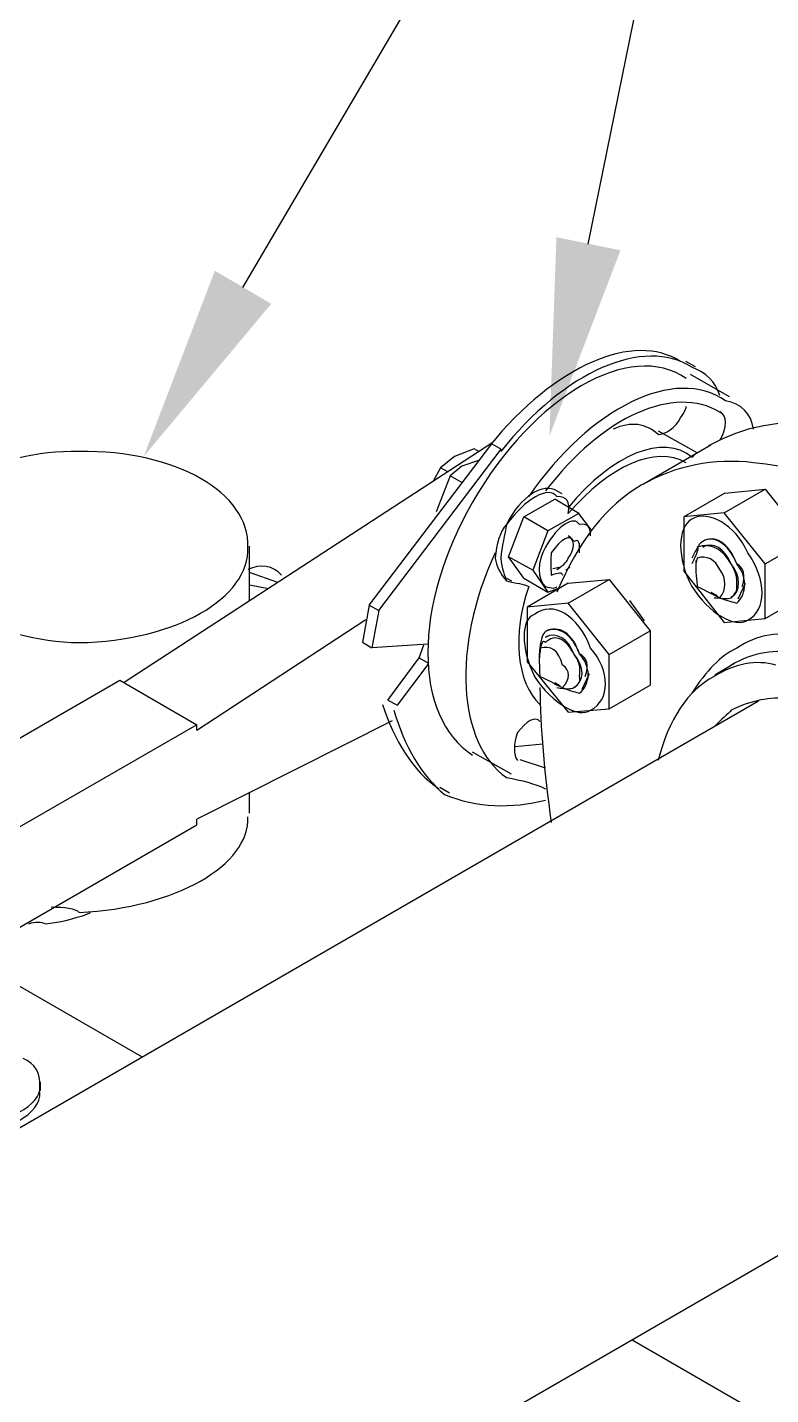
# Model space of a CAD drawing. Header units: inches. Extents: x 0.3 to 33.8, y 15.5 to 37.1.
# Drawn here: x 26.94 to 27.623, y 25.3 to 26.556 of the extents above; entities that cross this region are included whole.
import ezdxf

# ---------------------------------------------------------------- set-up
doc = ezdxf.new("R2010")
doc.units = ezdxf.units.IN
doc.header["$MEASUREMENT"] = 0

# ---------------------------------------------------------------- blocks, each defined once
blk = doc.blocks.new('60298_1')
at = {"transparency": 33554687}
for points in [[(27.4849, 26.3513), (27.4196, 26.1807), (27.426, 26.3633)], [(27.1639, 26.3021), (27.0467, 26.1619), (27.1121, 26.3325)]]:
    blk.add_hatch(color=21, dxfattribs=at).paths.add_polyline_path(points)
at = {"color": 21, "transparency": 33554687}
for points in [[(27.1378, 26.3172), (27.5829, 27.0742), (32.4242, 25.4284), (32.6045, 25.4284)], [(27.4553, 26.3569), (27.5597, 26.8703), (31.3423, 24.6507), (31.5226, 24.6507)]]:
    blk.add_lwpolyline(points, dxfattribs=at)
at = {"transparency": 33554687}
for points in [[(27.5447, 26.2495), (27.5535, 26.2444)], [(27.585, 26.2165), (27.5493, 26.2371)], [(27.5194, 26.1855), (27.555, 26.1654)], [(27.3676, 26.1747), (27.0288, 25.9542)], [(27.2539, 26.0254), (27.3665, 26.1736)], [(27.2627, 26.0203), (27.3753, 26.1685)], [(27.3546, 26.1664), (27.3505, 26.169), (27.3324, 26.1617), (27.3195, 26.1514)], [(27.3665, 26.1736), (27.3753, 26.1685)], [(27.5679, 26.1721), (27.506, 26.1364)], [(27.3552, 26.1586), (27.3392, 26.153), (27.3283, 26.1442)], [(27.555, 26.1654), (27.555, 26.1654)], [(27.3262, 26.1478), (27.3195, 26.1514), (27.3123, 26.1385)], [(27.3392, 26.138), (27.3283, 26.1442), (27.3154, 26.1111)], [(27.4264, 26.1302), (27.4311, 26.1277)], [(27.5808, 26.1282), (27.5431, 26.1065)], [(27.5803, 26.1101), (27.618, 26.1318)], [(27.5808, 26.1282), (27.618, 26.1318)], [(27.618, 26.1318), (27.6557, 26.0848)], [(27.396, 26.1065), (27.4244, 26.1225)], [(27.4584, 26.0941), (27.4466, 26.1096), (27.4244, 26.1225)], [(27.318, 26.1101), (27.318, 26.1101)], [(27.382, 26.0698), (27.396, 26.1065)], [(27.4182, 26.0936), (27.396, 26.1065)], [(27.4466, 26.1096), (27.4182, 26.0936)], [(27.5803, 26.1101), (27.5431, 26.1065)], [(27.5431, 26.1065), (27.5431, 26.0564)], [(27.618, 26.0631), (27.5803, 26.1101)], [(27.4182, 26.0936), (27.4042, 26.0574)], [(27.144, 26.029), (27.144, 26.0796)], [(27.4424, 26.0822), (27.4424, 26.0822)], [(27.5622, 26.0853), (27.5622, 26.0853)], [(27.618, 26.0631), (27.6557, 26.0848)], [(27.4042, 26.0574), (27.382, 26.0698)], [(27.396, 26.0502), (27.382, 26.0698)], [(27.5545, 26.06), (27.5545, 26.0662)], [(27.555, 26.0703), (27.555, 26.0703)], [(27.1698, 26.0461), (27.144, 26.0554)], [(27.1806, 26.0528), (27.1806, 26.0528)], [(27.4042, 26.0574), (27.4182, 26.0373)], [(27.4228, 26.059), (27.43, 26.0605)], [(27.43, 26.0605), (27.43, 26.0605)], [(27.4347, 26.0574), (27.4383, 26.0605)], [(27.5431, 26.0564), (27.5803, 26.0094)], [(27.618, 26.013), (27.618, 26.0631)], [(27.1615, 26.0404), (27.144, 26.0435)], [(27.38, 26.0502), (27.3846, 26.0476)], [(27.396, 26.0502), (27.4182, 26.0373), (27.4306, 26.0419)], [(27.4368, 26.0456), (27.3991, 26.0233)], [(27.4368, 26.027), (27.4745, 26.0487)], [(27.4368, 26.0456), (27.4745, 26.0487)], [(27.4745, 26.0487), (27.5122, 26.0017)], [(27.5932, 26.0311), (27.5999, 26.0456)], [(27.507, 26.011), (27.4936, 26.0295)], [(27.5679, 26.0373), (27.5736, 26.0342)], [(27.5932, 26.0311), (27.5932, 26.0311)], [(27.618, 26.013), (27.6557, 26.0347)], [(27.2539, 26.0254), (27.2478, 25.9913)], [(27.2539, 26.0254), (27.2627, 26.0203)], [(27.2627, 26.0203), (27.2565, 25.9862)], [(27.4368, 26.027), (27.3991, 26.0233)], [(27.3991, 26.0233), (27.3991, 25.9733)], [(27.4745, 25.98), (27.4368, 26.027)], [(27.0954, 25.9103), (27.2509, 26.012)], [(27.5803, 26.0094), (27.618, 26.013)], [(27.2478, 25.9913), (27.2565, 25.9862)], [(27.4187, 26.0022), (27.4187, 26.0022)], [(27.4745, 25.98), (27.5122, 26.0017)], [(27.5122, 26.0017), (27.5122, 25.9516)], [(27.3077, 25.9893), (27.2565, 25.9862)], [(27.2999, 25.9769), (27.304, 25.9888)], [(27.4109, 25.9769), (27.4109, 25.9836)], [(27.4115, 25.9877), (27.4115, 25.9877)], [(27.4745, 25.9299), (27.4745, 25.98)], [(27.271, 25.9381), (27.2999, 25.9769)], [(27.2798, 25.9335), (27.3082, 25.9707)], [(27.2999, 25.9769), (27.3077, 25.9722)], [(27.3991, 25.9733), (27.4368, 25.9268)], [(27.5891, 25.9712), (27.5715, 25.9609)], [(26.706, 25.7724), (27.0247, 25.9562)], [(27.0247, 25.9562), (27.0954, 25.9154)], [(27.4244, 25.9542), (27.4295, 25.9511)], [(27.4497, 25.948), (27.4564, 25.9624)], [(27.4497, 25.948), (27.4497, 25.948)], [(27.4745, 25.9299), (27.5122, 25.9516)], [(27.6118, 25.9371), (26.7608, 25.446)], [(27.271, 25.9381), (27.2798, 25.9335)], [(27.4368, 25.9268), (27.4745, 25.9299)], [(27.0954, 25.9154), (26.8031, 25.7471)], [(27.2751, 25.919), (27.0954, 25.8287)], [(27.0954, 25.9103), (27.0954, 25.9154)], [(27.3846, 25.87), (27.349, 25.8901)], [(27.3877, 25.8953), (27.4135, 25.8979)], [(27.3923, 25.8834), (27.4156, 25.8757)], [(27.144, 25.8343), (27.144, 25.8529)], [(27.319, 25.8581), (27.3278, 25.8529)], [(27.0954, 25.8235), (27.0954, 25.8287)], [(26.8212, 25.665), (27.0954, 25.8235)], [(27.0448, 25.6102), (26.8852, 25.7021)], [(26.9519, 25.5792), (26.9519, 25.587)], [(27.837, 25.5472), (26.9859, 25.0556)], [(29.0541, 24.4499), (27.4956, 25.35)]]:
    blk.add_lwpolyline(points, dxfattribs=at)
for points in [[(27.54, 26.249), (27.4977, 26.277), (27.4246, 26.2458), (27.3645, 26.1716)], [(27.5194, 26.1819), (27.5085, 26.1925), (27.4946, 26.1941), (27.4781, 26.187)], [(27.5452, 26.1561), (27.517, 26.1721), (27.4753, 26.1536), (27.4368, 26.1096)], [(27.3696, 26.0683), (27.3709, 26.0616), (27.3743, 26.054), (27.38, 26.0476)], [(27.1734, 26.0528), (27.1659, 26.0617), (27.1538, 26.0636), (27.1424, 26.0579)], [(27.4006, 26.0425), (27.3853, 25.9984), (27.3892, 25.9542), (27.4109, 25.934)], [(27.6485, 25.9805), (27.6276, 25.9856), (27.6069, 25.9816), (27.5865, 25.9702)], [(27.4109, 25.9495), (27.4112, 25.9135), (27.4147, 25.872), (27.4213, 25.8256)], [(27.2663, 25.934), (27.2769, 25.9011), (27.2937, 25.8731), (27.318, 25.8565)]]:
    blk.add_open_spline(points, degree=3, dxfattribs=at)
for points, knots in [([(27.5762, 26.218), (27.5721, 26.2308), (27.5637, 26.2389), (27.5504, 26.2439), (27.5066, 26.2718), (27.4335, 26.2407), (27.3748, 26.1664)], [0, 0, 0, 0, 1, 1, 1, 2, 2, 2, 2]), ([(27.5452, 26.2335), (27.4943, 26.2693), (27.4047, 26.2175), (27.349, 26.1199), (27.2941, 26.026), (27.2941, 25.9224), (27.349, 25.8875)], [0, 0, 0, 0, 1, 1, 1, 2, 2, 2, 2]), ([(27.6072, 26.187), (27.605, 26.2013), (27.5959, 26.2106), (27.5814, 26.2129), (27.5355, 26.2455), (27.4571, 26.207), (27.4006, 26.1251)], [0, 0, 0, 0, 1, 1, 1, 2, 2, 2, 2]), ([(27.5762, 26.2025), (27.5772, 26.2034), (27.5772, 26.2034), (27.5762, 26.2025), (27.5345, 26.228), (27.4681, 26.1987), (27.4161, 26.1302)], [0, 0, 0, 0, 1, 1, 1, 2, 2, 2, 2]), ([(27.5194, 26.1819), (27.526, 26.1824), (27.5358, 26.188), (27.54, 26.1974), (27.5443, 26.2029), (27.5459, 26.2077), (27.5452, 26.2077)], [0, 0, 0, 0, 1, 1, 1, 2, 2, 2, 2]), ([(28.0151, 25.3918), (28.1431, 25.4638), (28.1431, 25.6967), (28.0151, 25.9082), (27.8943, 26.1278), (27.6925, 26.2442), (27.5659, 26.1716)], [0, 0, 0, 0, 1, 1, 1, 2, 2, 2, 2]), ([(27.5762, 26.1767), (27.5767, 26.1773), (27.577, 26.1777), (27.5762, 26.1767), (27.5833, 26.1885), (27.5833, 26.1999), (27.5762, 26.2025)], [0, 0, 0, 0, 1, 1, 1, 2, 2, 2, 2]), ([(26.8377, 26.0786), (26.8407, 26.1285), (26.9087, 26.1677), (26.9875, 26.1664), (27.0763, 26.1677), (27.1442, 26.1285), (27.1424, 26.0786), (27.1442, 26.0317), (27.0763, 25.9925), (26.9875, 25.9908), (26.9087, 25.9925), (26.8407, 26.0317), (26.8377, 26.0786)], [0, 0, 0, 0, 1, 1, 1, 2, 2, 2, 3, 3, 3, 4, 4, 4, 4]), ([(27.5504, 26.1612), (27.5553, 26.1654), (27.5553, 26.1655), (27.5504, 26.1612), (27.5245, 26.1832), (27.4773, 26.1643), (27.4368, 26.1148)], [0, 0, 0, 0, 1, 1, 1, 2, 2, 2, 2]), ([(27.6072, 26.1561), (27.5707, 26.1604), (27.5356, 26.1536), (27.5039, 26.1354), (27.4722, 26.117), (27.4465, 26.0847), (27.4264, 26.0373)], [0, 0, 0, 0, 1, 1, 1, 2, 2, 2, 2]), ([(27.8344, 25.335), (27.8819, 25.3305), (27.9228, 25.3366), (27.9532, 25.3556), (28.081, 25.4279), (28.081, 25.6609), (27.9532, 25.872), (27.8654, 26.0342), (27.7284, 26.1448), (27.6072, 26.1561)], [0, 0, 0, 0, 1, 1, 1, 2, 2, 2, 3, 3, 3, 3]), ([(27.4264, 26.1302), (27.4139, 26.1378), (27.3932, 26.1259), (27.38, 26.0993), (27.3743, 26.0932), (27.3709, 26.0816), (27.3696, 26.0683)], [0, 0, 0, 0, 1, 1, 1, 2, 2, 2, 2]), ([(27.4368, 26.1096), (27.4389, 26.1203), (27.4358, 26.1252), (27.4264, 26.1251), (27.4185, 26.1351), (27.3978, 26.1232), (27.38, 26.0993), (27.3789, 26.0905), (27.3755, 26.079), (27.3748, 26.0683)], [0, 0, 0, 0, 1, 1, 1, 2, 2, 2, 3, 3, 3, 3]), ([(27.602, 26.0115), (27.59, 26.0039), (27.5662, 26.0176), (27.5504, 26.0425), (27.5368, 26.0685), (27.5368, 26.096), (27.5504, 26.1044), (27.5662, 26.1129), (27.59, 26.0992), (27.602, 26.0734), (27.6193, 26.0483), (27.6193, 26.0209), (27.602, 26.0115)], [0, 0, 0, 0, 1, 1, 1, 2, 2, 2, 3, 3, 3, 4, 4, 4, 4]), ([(27.4574, 26.0889), (27.4571, 26.0975), (27.4549, 26.1006), (27.4471, 26.0993), (27.4424, 26.1078), (27.427, 26.0989), (27.4161, 26.0786), (27.408, 26.0659), (27.408, 26.0481), (27.4161, 26.0425), (27.4211, 26.0405), (27.4258, 26.0405), (27.4264, 26.0425)], [0, 0, 0, 0, 1, 1, 1, 2, 2, 2, 3, 3, 3, 4, 4, 4, 4]), ([(27.4471, 26.0734), (27.448, 26.0822), (27.4467, 26.0864), (27.4419, 26.0838), (27.4387, 26.091), (27.4307, 26.0863), (27.4213, 26.0734), (27.4207, 26.0691), (27.4207, 26.0597), (27.4213, 26.0528), (27.4281, 26.0555), (27.4313, 26.0558), (27.4316, 26.0528)], [0, 0, 0, 0, 1, 1, 1, 2, 2, 2, 3, 3, 3, 4, 4, 4, 4]), ([(27.4264, 26.0579), (27.4334, 26.0627), (27.4365, 26.0661), (27.4368, 26.0683), (27.443, 26.0773), (27.4437, 26.0851), (27.4368, 26.0889)], [0, 0, 0, 0, 1, 1, 1, 2, 2, 2, 2]), ([(27.5762, 26.0321), (27.5829, 26.0291), (27.5887, 26.0284), (27.5917, 26.027), (27.6016, 26.0359), (27.6016, 26.0521), (27.5917, 26.0631), (27.5843, 26.082), (27.5703, 26.0901), (27.5607, 26.0838), (27.5575, 26.0827), (27.5552, 26.0775), (27.5504, 26.0683)], [0, 0, 0, 0, 1, 1, 1, 2, 2, 2, 3, 3, 3, 4, 4, 4, 4]), ([(27.5917, 26.0425), (27.5924, 26.0508), (27.5904, 26.0574), (27.5865, 26.0631), (27.5796, 26.0762), (27.5677, 26.083), (27.5555, 26.0786), (27.5569, 26.0768), (27.5549, 26.0724), (27.5504, 26.0631)], [0, 0, 0, 0, 1, 1, 1, 2, 2, 2, 3, 3, 3, 3]), ([(27.5968, 26.0425), (27.6002, 26.0524), (27.5979, 26.0603), (27.5917, 26.0631), (27.5851, 26.0824), (27.5711, 26.0905), (27.5607, 26.0838)], [0, 0, 0, 0, 1, 1, 1, 2, 2, 2, 2]), ([(27.5865, 26.0321), (27.5882, 26.0339), (27.5884, 26.0339), (27.5865, 26.0321), (27.5958, 26.0382), (27.5958, 26.0518), (27.5865, 26.0631), (27.5812, 26.0771), (27.5694, 26.0839), (27.5607, 26.0786), (27.562, 26.0796), (27.5619, 26.0795), (27.5607, 26.0786)], [0, 0, 0, 0, 1, 1, 1, 2, 2, 2, 3, 3, 3, 4, 4, 4, 4]), ([(27.3696, 26.0734), (27.3294, 25.9858), (27.3352, 25.8987), (27.38, 25.8669), (27.3946, 25.8644), (27.4057, 25.8613), (27.4161, 25.8565)], [0, 0, 0, 0, 1, 1, 1, 2, 2, 2, 2]), ([(27.3748, 26.0683), (27.3755, 26.059), (27.3789, 26.0514), (27.38, 26.0476), (27.3896, 26.0452), (27.3954, 26.045), (27.4006, 26.0425)], [0, 0, 0, 0, 1, 1, 1, 2, 2, 2, 2]), ([(27.5762, 26.0321), (27.5722, 26.0336), (27.5639, 26.0384), (27.5555, 26.0425), (27.5537, 26.0562), (27.5537, 26.0658), (27.5555, 26.0683), (27.5639, 26.0717), (27.5722, 26.0669), (27.5762, 26.0579), (27.5825, 26.0491), (27.5825, 26.0395), (27.5762, 26.0321)], [0, 0, 0, 0, 1, 1, 1, 2, 2, 2, 3, 3, 3, 4, 4, 4, 4]), ([(27.571, 26.0321), (27.5786, 26.0314), (27.5834, 26.0309), (27.5865, 26.0321), (27.5904, 26.035), (27.5924, 26.0393), (27.5917, 26.0425)], [0, 0, 0, 0, 1, 1, 1, 2, 2, 2, 2]), ([(27.4574, 25.9288), (27.4463, 25.9209), (27.4225, 25.9347), (27.4058, 25.9598), (27.3931, 25.9855), (27.3931, 26.013), (27.4058, 26.0166), (27.4225, 26.03), (27.4463, 26.0162), (27.4574, 25.9857), (27.4756, 25.9654), (27.4756, 25.9379), (27.4574, 25.9288)], [0, 0, 0, 0, 1, 1, 1, 2, 2, 2, 3, 3, 3, 4, 4, 4, 4]), ([(27.4316, 25.9495), (27.4392, 25.9461), (27.445, 25.9455), (27.4471, 25.9443), (27.4579, 25.9529), (27.4579, 25.9691), (27.4471, 25.9805), (27.4406, 25.999), (27.4266, 26.0071), (27.4161, 26.0011), (27.4138, 25.9997), (27.4115, 25.9946), (27.4109, 25.9857)], [0, 0, 0, 0, 1, 1, 1, 2, 2, 2, 3, 3, 3, 4, 4, 4, 4]), ([(27.4523, 25.9598), (27.4565, 25.9695), (27.4542, 25.9773), (27.4471, 25.9805), (27.4414, 25.9995), (27.4274, 26.0076), (27.4161, 26.0011)], [0, 0, 0, 0, 1, 1, 1, 2, 2, 2, 2]), ([(27.4471, 25.9598), (27.4487, 25.9678), (27.4467, 25.9745), (27.4419, 25.9805), (27.4359, 25.9932), (27.424, 26.0001), (27.4161, 25.9908), (27.4132, 25.9938), (27.4113, 25.9895), (27.4109, 25.9805)], [0, 0, 0, 0, 1, 1, 1, 2, 2, 2, 3, 3, 3, 3]), ([(27.4419, 25.9495), (27.4446, 25.9509), (27.4447, 25.951), (27.4419, 25.9495), (27.4521, 25.9553), (27.4521, 25.9689), (27.4419, 25.9805), (27.4375, 25.9941), (27.4257, 26.0009), (27.4161, 25.996), (27.4183, 25.9966), (27.4182, 25.9966), (27.4161, 25.996)], [0, 0, 0, 0, 1, 1, 1, 2, 2, 2, 3, 3, 3, 4, 4, 4, 4]), ([(27.6536, 25.996), (27.632, 26.0023), (27.6103, 25.998), (27.5917, 25.9857), (27.5766, 25.9786), (27.5639, 25.9653), (27.5504, 25.9443)], [0, 0, 0, 0, 1, 1, 1, 2, 2, 2, 2]), ([(27.4316, 25.9495), (27.4285, 25.9507), (27.4202, 25.9555), (27.4109, 25.9598), (27.41, 25.9732), (27.41, 25.9828), (27.4109, 25.9857), (27.4202, 25.9887), (27.4285, 25.9839), (27.4316, 25.9702), (27.4388, 25.9662), (27.4388, 25.9566), (27.4316, 25.9495)], [0, 0, 0, 0, 1, 1, 1, 2, 2, 2, 3, 3, 3, 4, 4, 4, 4]), ([(27.6278, 25.9702), (27.6099, 25.9754), (27.5892, 25.9714), (27.571, 25.9598), (27.5467, 25.9469), (27.5293, 25.9205), (27.5194, 25.8824)], [0, 0, 0, 0, 1, 1, 1, 2, 2, 2, 2]), ([(27.4264, 25.9495), (27.4349, 25.9484), (27.4397, 25.948), (27.4419, 25.9495), (27.4467, 25.952), (27.4487, 25.9564), (27.4471, 25.9598)], [0, 0, 0, 0, 1, 1, 1, 2, 2, 2, 2]), ([(27.6382, 25.9392), (27.6232, 25.9412), (27.6053, 25.9378), (27.5865, 25.9288), (27.5836, 25.9252), (27.5775, 25.9204), (27.571, 25.9134)], [0, 0, 0, 0, 1, 1, 1, 2, 2, 2, 2]), ([(27.2767, 25.9288), (27.2858, 25.896), (27.3026, 25.868), (27.3231, 25.8514), (27.3528, 25.839), (27.3848, 25.8382), (27.4161, 25.8462)], [0, 0, 0, 0, 1, 1, 1, 2, 2, 2, 2]), ([(27.4109, 25.9185), (27.4066, 25.924), (27.398, 25.9183), (27.3903, 25.9082), (27.3865, 25.8984), (27.3865, 25.8871), (27.3903, 25.8824)], [0, 0, 0, 0, 1, 1, 1, 2, 2, 2, 2]), ([(26.9617, 25.7481), (26.9743, 25.7477), (26.9834, 25.7472), (26.9875, 25.7429), (27.0763, 25.7472), (27.1442, 25.7864), (27.1424, 25.8307)], [0, 0, 0, 0, 1, 1, 1, 2, 2, 2, 2]), ([(26.941, 25.7326), (26.9474, 25.7348), (26.9522, 25.7344), (26.9565, 25.7326), (26.9738, 25.7344), (26.9895, 25.7392), (26.9978, 25.7429)], [0, 0, 0, 0, 1, 1, 1, 2, 2, 2, 2]), ([(26.8377, 25.557), (26.8521, 25.5532), (26.8688, 25.5492), (26.8842, 25.5467), (26.9225, 25.5492), (26.9519, 25.5662), (26.9513, 25.5829), (26.9519, 25.5957), (26.9469, 25.6041), (26.9358, 25.6087)], [0, 0, 0, 0, 1, 1, 1, 2, 2, 2, 3, 3, 3, 3]), ([(26.8377, 25.5519), (26.8521, 25.5454), (26.8688, 25.5414), (26.8842, 25.5364), (26.9225, 25.5414), (26.9519, 25.5584), (26.9513, 25.5777)], [0, 0, 0, 0, 1, 1, 1, 2, 2, 2, 2]), ([(26.972, 25.1078), (26.9568, 25.1632), (26.9333, 25.2173), (26.8997, 25.2678), (26.7793, 25.484), (26.5776, 25.6005), (26.4504, 25.526)], [0, 0, 0, 0, 1, 1, 1, 2, 2, 2, 2])]:
    blk.add_open_spline(points, degree=3, knots=knots, dxfattribs=at)

msp = doc.modelspace()

# ---------------------------------------------------------------- block references
msp.add_blockref('60298_1', (0, 0))

doc.saveas('drawing.dxf')
